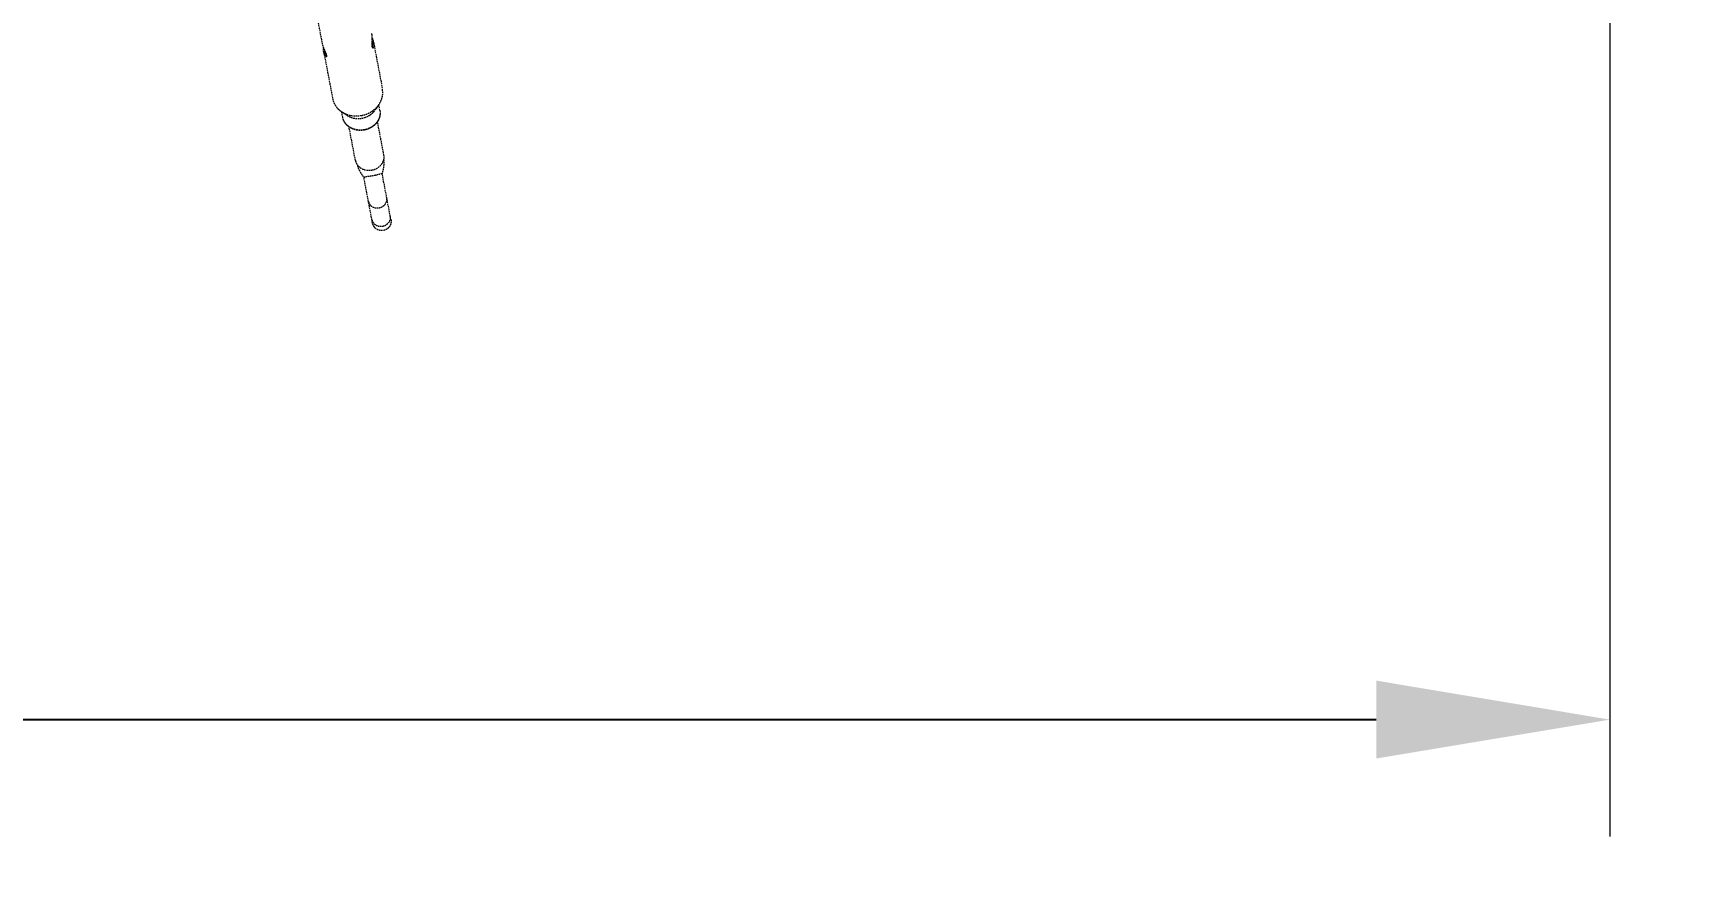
# Model space of a CAD drawing. Header units: millimetres. Extents: x -6347 to 5606, y -5931 to 5534.
# Drawn here: x 2762 to 4184, y -4121 to -3395 of the extents above; entities that cross this region are included whole.
import ezdxf

# ---------------------------------------------------------------- set-up
doc = ezdxf.new("R2010")
doc.units = ezdxf.units.MM
doc.linetypes.add('HIDDEN', pattern=[1.905, 1.27, -0.635])
for name, color, linetype in [('DIKOM_ЗОНА', 90, 'Continuous'), ('DIKOM_ОБЪЕКТ', 7, 'Continuous'), ('DIKOM_РАЗМЕР_ЗОНА', 7, 'Continuous'), ('DIKOM_РАЗМЕР_ОБЪЕКТА', 7, 'Continuous')]:
    doc.layers.add(name, color=color, linetype=linetype)
doc.styles.add('style1', font='arialbd.ttf', dxfattribs={"width": 0.8})
doc.dimstyles.new('1-50', dxfattribs={"dimtxt": 300, "dimasz": 200, "dimexe": 100, "dimexo": 0, "dimgap": 100, "dimtad": 1, "dimtxsty": 'style1', "dimcen": 200, "dimclrd": 7, "dimclre": 7, "dimclrt": 7, "dimadec": 1, "dimazin": 2, "dimtfac": 1, "dimtmove": 0, "dimatfit": 2, "dimfxl": 0, "dimlwd": 25, "dimlwe": 18, "dimarcsym": 0})

# ---------------------------------------------------------------- blocks, each defined once
blk = doc.blocks.new('*D0')
at = {"layer": 'Defpoints', "color": 0, "transparency": 16777216}
for p in [(-3488.6, -2503.9), (4111.4, -2503.9), (4111.4, -3982.7)]:
    blk.add_point(p, dxfattribs=at)
at = {"layer": 'DIKOM_РАЗМЕР_ОБЪЕКТА', "color": 7, "lineweight": 18, "transparency": 16777216}
for p, q in [((-3488.6, -2503.9), (-3488.6, -4082.7)), ((4111.4, -2503.9), (4111.4, -4082.7))]:
    blk.add_line(p, q, dxfattribs=at)
at = {"layer": 'DIKOM_РАЗМЕР_ОБЪЕКТА', "color": 7, "lineweight": 25, "transparency": 16777216}
blk.add_line((-3288.6, -3982.7), (3911.4, -3982.7), dxfattribs=at)
at = {"layer": 'DIKOM_РАЗМЕР_ОБЪЕКТА', "color": 7, "transparency": 16777216}
for points in [[(-3288.6, -3949.3), (-3288.6, -4016), (-3488.6, -3982.7)], [(3911.4, -3949.3), (3911.4, -4016), (4111.4, -3982.7)]]:
    blk.add_solid(points, dxfattribs=at)
at = {"layer": 'DIKOM_РАЗМЕР_ОБЪЕКТА', "color": 7, "transparency": 16777216, "insert": (275.1, -3652.9), "char_height": 300, "attachment_point": 5, "style": 'style1'}
blk.add_mtext('{\\fArial|b0|i0|c204|p34;\\H1.5x;7600}', dxfattribs=at)
blk = doc.blocks.new('*D3')
at = {"layer": 'Defpoints', "color": 0, "transparency": 16777216}
for p in [(-4990.7, -3057.7), (5606.2, -3057.7), (-4990.7, -5831.4)]:
    blk.add_point(p, dxfattribs=at)
at = {"layer": 'DIKOM_РАЗМЕР_ЗОНА', "color": 7, "lineweight": 18, "transparency": 16777216}
for p, q in [((-4990.7, -3057.7), (-4990.7, -5931.4)), ((5606.2, -3057.7), (5606.2, -5931.4))]:
    blk.add_line(p, q, dxfattribs=at)
at = {"layer": 'DIKOM_РАЗМЕР_ЗОНА', "color": 7, "lineweight": 25, "transparency": 16777216}
blk.add_line((5406.2, -5831.4), (-4790.7, -5831.4), dxfattribs=at)
at = {"layer": 'DIKOM_РАЗМЕР_ЗОНА', "color": 7, "transparency": 16777216}
for points in [[(-4790.7, -5798.1), (-4790.7, -5864.7), (-4990.7, -5831.4)], [(5406.2, -5798.1), (5406.2, -5864.7), (5606.2, -5831.4)]]:
    blk.add_solid(points, dxfattribs=at)
at = {"layer": 'DIKOM_РАЗМЕР_ЗОНА', "color": 7, "transparency": 16777216, "insert": (307.7, -5501.6), "char_height": 300, "attachment_point": 5, "style": 'style1'}
blk.add_mtext('{\\fArial|b0|i0|c204|p34;\\H1.5x;10600}', dxfattribs=at)

msp = doc.modelspace()

# ---------------------------------------------------------------- linework, layer by layer
at = {"layer": 'DIKOM_ЗОНА', "color": 3, "lineweight": 15}
msp.add_lwpolyline([(3606.162, 5534.428), (-2990.749, 5534.428, 0.41421356), (-4990.749, 3534.428), (-4990.749, -3057.651, 0.41421356), (-2990.749, -5057.651), (3606.162, -5057.651, 0.41421356), (5606.162, -3057.651), (5606.162, 3534.428, 0.41421356)], format="xyb", close=True, dxfattribs=at)
at = {"layer": 'DIKOM_ОБЪЕКТ', "color": 7, "linetype": 'HIDDEN', "lineweight": 15}
for p, q in [((3001.648, -3363.949), (3009.133, -3403.296)), ((3010.746, -3411.775), (3018.241, -3451.173)), ((3053.379, -3403.664), (3060.873, -3443.063)), ((3026.879, -3467.095), (3025.993, -3462.436)), ((3030.683, -3465.534), (3026.512, -3462.778)), ((3057.442, -3456.895), (3054.573, -3460.989)), ((3058.685, -3461.044), (3057.798, -3456.386)), ((3037.762, -3504.031), (3032.313, -3475.386)), ((3062.124, -3499.397), (3056.675, -3470.751)), ((3039.403, -3507.823), (3039.525, -3508.466)), ((3061.992, -3503.534), (3062.112, -3504.169)), ((3048.941, -3539.241), (3045.011, -3518.579)), ((3064.654, -3536.252), (3060.723, -3515.59)), ((3051.93, -3554.954), (3048.999, -3539.544)), ((3067.643, -3551.965), (3064.712, -3536.555)), ((3068.156, -3554.662), (3067.701, -3552.268)), ((3052.443, -3557.651), (3051.988, -3555.257))]:
    msp.add_line(p, q, dxfattribs=at)
for points in [[(3051.767, -3395.194), (3051.771, -3395.211), (3051.774, -3395.228), (3051.777, -3395.245)], [(3052.129, -3401.801), (3052.126, -3401.905), (3052.124, -3402.008), (3052.121, -3402.111)]]:
    msp.add_open_spline(points, degree=3, dxfattribs=at)
for points, knots in [([(3052.186, -3406.889), (3052.133, -3406.608), (3052.068, -3405.97), (3052.042, -3405.009), (3052.068, -3403.235), (3052.155, -3401.143), (3052.141, -3398.212), (3051.987, -3396.384), (3051.777, -3395.245)], [0, 0, 0, 0, 0.85635389, 1.9216108, 2.8818535, 6.18174122, 8.20046477, 11.67309391, 11.67309391, 11.67309391, 11.67309391]), ([(3009.133, -3403.296), (3009.18, -3403.544), (3009.301, -3404.101), (3009.598, -3405.241), (3010.094, -3406.761), (3010.959, -3408.981), (3011.806, -3410.894), (3012.483, -3412.535), (3012.811, -3413.437), (3012.986, -3414.055), (3013.039, -3414.336)], [0, 0, 0, 0, 0.75705922, 1.70837415, 3.53406537, 5.5511752, 8.85477741, 9.80939748, 10.8759589, 11.73305119, 11.73305119, 11.73305119, 11.73305119]), ([(3013.039, -3414.336), (3013.081, -3414.572), (3013.126, -3414.891), (3013.052, -3415.268), (3012.935, -3415.442), (3012.727, -3415.494), (3012.402, -3415.367), (3012.031, -3414.992), (3011.619, -3414.361), (3011.091, -3413.195), (3010.83, -3412.191), (3010.69, -3411.477)], [0, 0, 0, 0, 0.72597025, 0.94569159, 1.14513794, 1.32645848, 1.54885834, 2.16340662, 2.88946125, 3.80583614, 5.98955215, 5.98955215, 5.98955215, 5.98955215]), ([(3011.231, -3409.576), (3011.258, -3409.838), (3011.321, -3410.35), (3011.493, -3411.31), (3011.787, -3412.376), (3012.209, -3413.302), (3012.611, -3413.86), (3012.822, -3414.064), (3012.929, -3414.139)], [0, 0, 0, 0, 0.78865203, 1.54800011, 2.92433422, 4.0982662, 4.5876978, 4.97750163, 4.97750163, 4.97750163, 4.97750163]), ([(3052.131, -3401.839), (3052.199, -3402.083), (3052.325, -3402.567), (3052.513, -3403.507), (3052.633, -3404.602), (3052.575, -3405.752), (3052.373, -3406.419), (3052.214, -3406.669)], [0, 0, 0, 0, 0.76053385, 1.50005311, 2.8736381, 4.05688764, 4.93963923, 4.93963923, 4.93963923, 4.93963923]), ([(3053.303, -3403.269), (3053.4, -3403.777), (3053.536, -3404.705), (3053.56, -3405.992), (3053.437, -3406.883), (3053.231, -3407.441), (3053.057, -3407.732), (3052.777, -3407.918), (3052.474, -3407.746), (3052.308, -3407.375), (3052.216, -3407.076), (3052.186, -3406.889)], [0, 0, 0, 0, 1.55022296, 2.80962115, 3.85083291, 4.23953191, 4.57759589, 4.88284418, 5.14073813, 5.52394224, 6.08652599, 6.08652599, 6.08652599, 6.08652599]), ([(3060.614, -3515.951), (3060.479, -3515.8), (3060.035, -3515.626), (3059.254, -3515.693), (3057.918, -3516.019), (3056.482, -3516.449), (3054.652, -3516.925), (3052.858, -3517.317), (3050.358, -3517.719), (3048.247, -3517.905), (3046.705, -3518.087), (3046.108, -3518.227), (3045.604, -3518.413), (3045.326, -3518.664), (3045.245, -3518.875)], [0, 0, 0, 0, 0.59355246, 1.37555387, 2.32465684, 4.72287861, 5.87102389, 7.99575621, 10.23206738, 13.46069099, 14.3518228, 14.88857098, 15.29734161, 15.9607543, 15.9607543, 15.9607543, 15.9607543])]:
    msp.add_open_spline(points, degree=3, knots=knots, dxfattribs=at)
for points, weights, degree, knots in [([(3010.69, -3411.477), (3010.659, -3411.318), (3010.629, -3411.149), (3010.602, -3410.987), (3010.563, -3410.748), (3010.526, -3410.495), (3010.495, -3410.246), (3010.434, -3409.746), (3010.388, -3409.245), (3010.357, -3408.743), (3010.327, -3408.252), (3010.308, -3407.761), (3010.3, -3407.27)], [1, 1, 1, 1, 1, 1, 1, 0.99969094351, 0.99969094351, 1, 0.999843080049, 0.999843080049, 1], 3, [0.06385259, 0.06385259, 0.06385259, 0.06385259, 0.62432864, 0.62432864, 0.62432864, 1.43844419, 1.43844419, 1.43844419, 2.94830183, 2.94830183, 2.94830183, 4.42261302, 4.42261302, 4.42261302, 4.42261302]), ([(3012.962, -3414.575), (3012.961, -3414.579), (3012.96, -3414.581), (3012.96, -3414.582), (3012.965, -3414.314), (3012.931, -3414.048), (3012.858, -3413.791), (3012.681, -3413.149), (3012.462, -3412.521), (3012.203, -3411.908), (3011.974, -3411.346), (3011.739, -3410.786), (3011.499, -3410.228)], [1, 1, 1, 1, 0.992819127981, 0.992819127981, 1, 0.998575714599, 0.998575714599, 1, 0.999970758158, 0.999970758158, 1], 3, [0.21167438, 0.21167438, 0.21167438, 0.21167438, 0.42334875, 0.42334875, 0.42334875, 1.22338233, 1.22338233, 1.22338233, 3.21857325, 3.21857325, 3.21857325, 5.04029233, 5.04029233, 5.04029233, 5.04029233]), ([(3052.111, -3402.507), (3052.11, -3402.531), (3052.11, -3402.555), (3052.109, -3402.579), (3052.075, -3403.482), (3052.066, -3404.385), (3052.081, -3405.289), (3052.083, -3405.807), (3052.14, -3406.323), (3052.252, -3406.829), (3052.313, -3407.054), (3052.4, -3407.135), (3052.326, -3407.064)], [1, 1, 1, 1, 0.999756284637, 0.999756284637, 1, 0.996163486736, 0.996163486736, 1, 1, 1, 1], 3, [7.82947077, 7.82947077, 7.82947077, 7.82947077, 7.9065402, 7.9065402, 7.9065402, 10.61684517, 10.61684517, 10.61684517, 12.17011359, 12.17011359, 12.17011359, 14.22590753, 14.22590753, 14.22590753, 14.22590753]), ([(3052.14, -3399.309), (3052.199, -3399.469), (3052.258, -3399.628), (3052.315, -3399.787), (3052.56, -3400.466), (3052.779, -3401.154), (3052.971, -3401.849), (3053.048, -3402.132), (3053.119, -3402.416), (3053.184, -3402.702), (3053.227, -3402.891), (3053.268, -3403.085), (3053.303, -3403.269), (3053.303, -3403.269), (3053.303, -3403.269), (3053.303, -3403.269)], [1, 1, 1, 1, 0.999508763459, 0.999508763459, 1, 0.999850713992, 0.999850713992, 1, 1, 1, 1, 1, 1, 1], 3, [8.88042098, 8.88042098, 8.88042098, 8.88042098, 9.39396619, 9.39396619, 9.39396619, 11.55883146, 11.55883146, 11.55883146, 12.43754919, 12.43754919, 12.43754919, 13.08567936, 13.08567936, 13.08567936, 13.08568106, 13.08568106, 13.08568106, 13.08568106]), ([(3045.443, -3478.059), (3042.473, -3478.627), (3039.479, -3478.203), (3036.301, -3477.761), (3033.519, -3476.164), (3030.829, -3474.622), (3029.023, -3472.103), (3028.174, -3470.908), (3027.613, -3469.553)], [1, 0.986443849322, 1, 0.981731981675, 1, 0.977139028179, 1, 0.993675643043, 1], 2, [0, 0, 0, 5.99326615, 5.99326615, 12.33075544, 12.33075544, 18.43582981, 18.43582981, 21.35519354, 21.35519354, 21.35519354]), ([(3058.904, -3463.601), (3058.88, -3465.067), (3058.529, -3466.49), (3057.774, -3469.497), (3055.838, -3471.918), (3053.837, -3474.425), (3051.044, -3476.003), (3048.415, -3477.497), (3045.443, -3478.059)], [1, 0.993675643043, 1, 0.97713902818, 1, 0.981731981675, 1, 0.986443849323, 1], 2, [0, 0, 0, 2.91936373, 2.91936373, 9.0244381, 9.0244381, 15.36192739, 15.36192739, 21.35519354, 21.35519354, 21.35519354]), ([(3068.156, -3554.662), (3068.775, -3557.916), (3066.912, -3560.655), (3065.048, -3563.394), (3061.794, -3564.013), (3058.54, -3564.632), (3055.801, -3562.769), (3053.062, -3560.905), (3052.443, -3557.651)], [1, 0.923879494101, 1, 0.923879532512, 1, 0.923879532511, 1, 0.923879474371, 1], 2, [0, 0, 0, 6.28108417, 6.28108417, 12.56216826, 12.56216826, 18.84325234, 18.84325234, 25.12433655, 25.12433655, 25.12433655])]:
    msp.add_rational_spline(points, weights, degree=degree, knots=knots, dxfattribs=at)
for points, weights in [([(3018.241, -3451.173), (3021.753, -3469.633), (3043.069, -3465.578)], [1, 0.707106781187, 1]), ([(3043.069, -3465.578), (3064.385, -3461.523), (3060.873, -3443.063)], [1, 0.707106781187, 1]), ([(3045.402, -3477.841), (3029.499, -3480.867), (3026.879, -3467.095)], [1, 0.707106781187, 1]), ([(3030.683, -3465.534), (3036.336, -3469.268), (3043.511, -3467.903)], [0.854274163489, 0.843279406619, 1]), ([(3043.511, -3467.903), (3050.686, -3466.538), (3054.573, -3460.989)], [1, 0.843279406619, 0.854274163489]), ([(3058.685, -3461.044), (3061.304, -3474.816), (3045.402, -3477.841)], [1, 0.707106781187, 1]), ([(3037.759, -3504.032), (3039.766, -3514.584), (3051.95, -3512.266)], [1, 0.707106781187, 1]), ([(3039.525, -3508.466), (3040.336, -3512.731), (3045.245, -3518.875)], [1, 0.916631255383, 1]), ([(3051.95, -3512.266), (3064.138, -3509.95), (3062.132, -3499.395)], [1, 0.707106781187, 1]), ([(3060.614, -3515.951), (3062.924, -3508.434), (3062.112, -3504.169)], [1, 0.916631255073, 1]), ([(3048.941, -3539.241), (3050.235, -3546.045), (3058.092, -3544.55)], [1, 0.707106781187, 1]), ([(3058.092, -3544.55), (3065.948, -3543.056), (3064.654, -3536.252)], [1, 0.707106781187, 1]), ([(3051.93, -3554.954), (3053.224, -3561.758), (3061.081, -3560.263)], [1, 0.707106781187, 1]), ([(3061.081, -3560.263), (3068.937, -3558.769), (3067.643, -3551.965)], [1, 0.707106781187, 1])]:
    msp.add_rational_spline(points, weights, degree=2, dxfattribs=at)

# ---------------------------------------------------------------- dimensions: what is measured, and where the dimension line sits
at = {"layer": 'DIKOM_РАЗМЕР_ЗОНА'}
dim = msp.add_linear_dim(base=(-4990.749, -5831.402), p1=(5606.162, -3057.651), p2=(-4990.749, -3057.651), text='{\\fArial|b0|i0|c204|p34;\\H1.5x;10600}', dimstyle='1-50', dxfattribs=at)
dim.commit()
dim.dimension.update_dxf_attribs({"geometry": '*D3', "text_midpoint": (307.706, -5831.402), "dimtype": 160})
at = {"layer": 'DIKOM_РАЗМЕР_ОБЪЕКТА'}
dim = msp.add_linear_dim(base=(4111.386, -3982.678), p1=(-3488.614, -2503.932), p2=(4111.386, -2503.932), text='{\\fArial|b0|i0|c204|p34;\\H1.5x;<>}', dimstyle='1-50', dxfattribs=at)
dim.commit()
dim.dimension.update_dxf_attribs({"geometry": '*D0', "text_midpoint": (275.108, -3982.678), "dimtype": 160})

doc.saveas('drawing.dxf')
